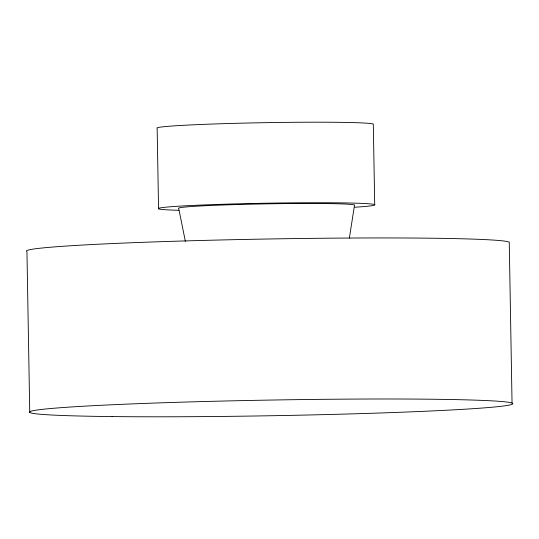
<?xml version="1.0" encoding="UTF-8"?>
<svg xmlns="http://www.w3.org/2000/svg" width="539" height="539" viewBox="0 0 539 539"><rect width="100%" height="100%" fill="white"/><g stroke="black" fill="none" stroke-linecap="round" stroke-linejoin="round"><path stroke-width="0.81" d="M349.36 238.123L354.541 205.002A88.14 2.857 -1 0 0 260.566 203.971A88.14 2.857 -1 0 0 178.712 208.438L185.362 241.337M512.05 403.185L509.254 242.126A241.762 7.842 -1 0 0 251.477 239.309A241.762 7.842 -1 0 0 26.95 251.565L29.746 412.631M374.699 204.604L373.305 124.071A108.346 3.517 -1 0 0 257.777 122.811A108.346 3.517 -1 0 0 157.152 128.302L158.554 208.836M178.86 210.304A108.346 3.517 -1 0 1 194.033 205.372A108.346 3.517 -1 0 1 338.735 202.846A108.346 3.517 -1 0 1 354.777 207.232M112.132 416.573A241.762 7.842 -1 0 0 508.136 405.301A241.762 7.842 -1 0 0 192.423 401.851A241.762 7.842 -1 0 0 112.132 416.573"/></g></svg>
